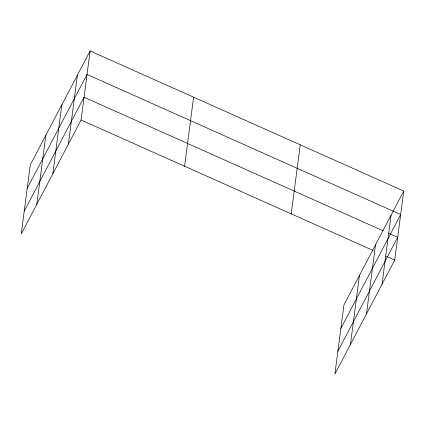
<?xml version="1.0" encoding="UTF-8"?>
<svg xmlns="http://www.w3.org/2000/svg" width="425" height="425" viewBox="0 0 425 425"><rect width="100%" height="100%" fill="white"/><g stroke="black" fill="none" stroke-linecap="round" stroke-linejoin="round"><path stroke-width="0.64" d="M36.805 204.324L45.826 135.278M52.828 173.804L61.848 104.757M68.377 144.181L77.403 75.135M90.1 50.952L30.276 164.9L21.25 233.947L81.074 119.999L90.1 50.952L403.75 191.053L394.724 260.1L334.9 374.048L343.926 305.001L403.75 191.053M184.577 166.233L193.603 97.187M291.221 213.865L300.247 144.819M350.455 344.425L359.476 275.379M366.478 313.905L375.503 244.858M382.033 284.283L391.053 215.231M27.205 188.376L87.029 74.428L400.679 214.529L340.855 328.477M24.23 211.161L84.054 97.213L383.26 230.865M337.88 351.263L397.704 237.315L388.073 233.012M81.074 119.999L373.06 250.426M385.698 256.068L394.724 260.1"/></g></svg>
